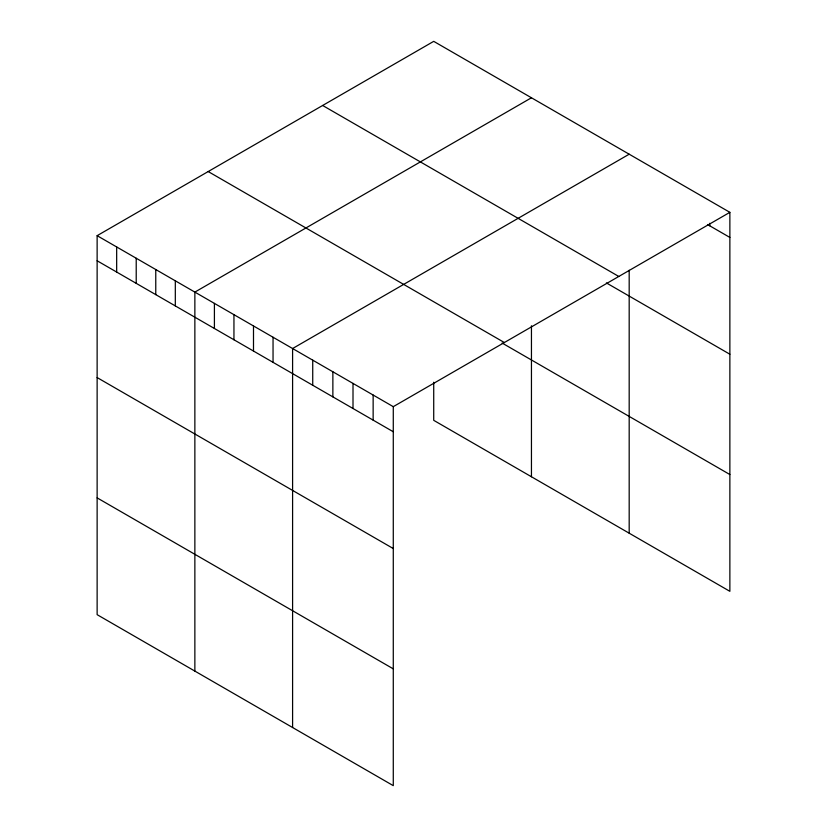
<?xml version="1.0" encoding="UTF-8"?>
<svg xmlns="http://www.w3.org/2000/svg" width="827" height="827" viewBox="0 0 827 827"><rect width="100%" height="100%" fill="white"/><g stroke="black" fill="none" stroke-linecap="round" stroke-linejoin="round"><path stroke-width="1.24" d="M97.131 235.674L393.28 406.667L393.28 785.65L97.131 614.668L97.131 235.674L433.72 41.35L729.869 212.332L729.869 591.326L433.72 420.333L433.72 382.229M531.451 97.772L194.862 292.107L194.862 671.09M629.182 154.204L292.593 348.529L292.593 727.512M393.28 406.667L729.869 212.332M707.498 224.51L729.869 237.432M322.644 105.474L618.803 276.466M606.377 282.917L729.869 354.214M208.197 171.551L504.356 342.533M502.123 343.05L729.869 474.543M97.131 260.774L393.28 431.756M97.131 377.557L393.28 548.539M97.131 497.885L393.28 668.867M709.731 223.29L709.731 225.802M629.182 270.264L629.182 533.188M531.451 325.786L531.451 476.765M373.142 395.037L373.142 420.137M353.005 383.408L353.005 408.507M332.868 371.778L332.868 396.877M312.73 360.158L312.73 385.248M273.044 337.24L273.044 362.34M253.496 325.962L253.496 351.051M233.948 314.673L233.948 339.773M214.41 303.385L214.41 328.484M175.314 280.818L175.314 305.918M155.765 269.53L155.765 294.629M136.217 258.251L136.217 283.341M116.669 246.963L116.669 272.062"/></g></svg>
